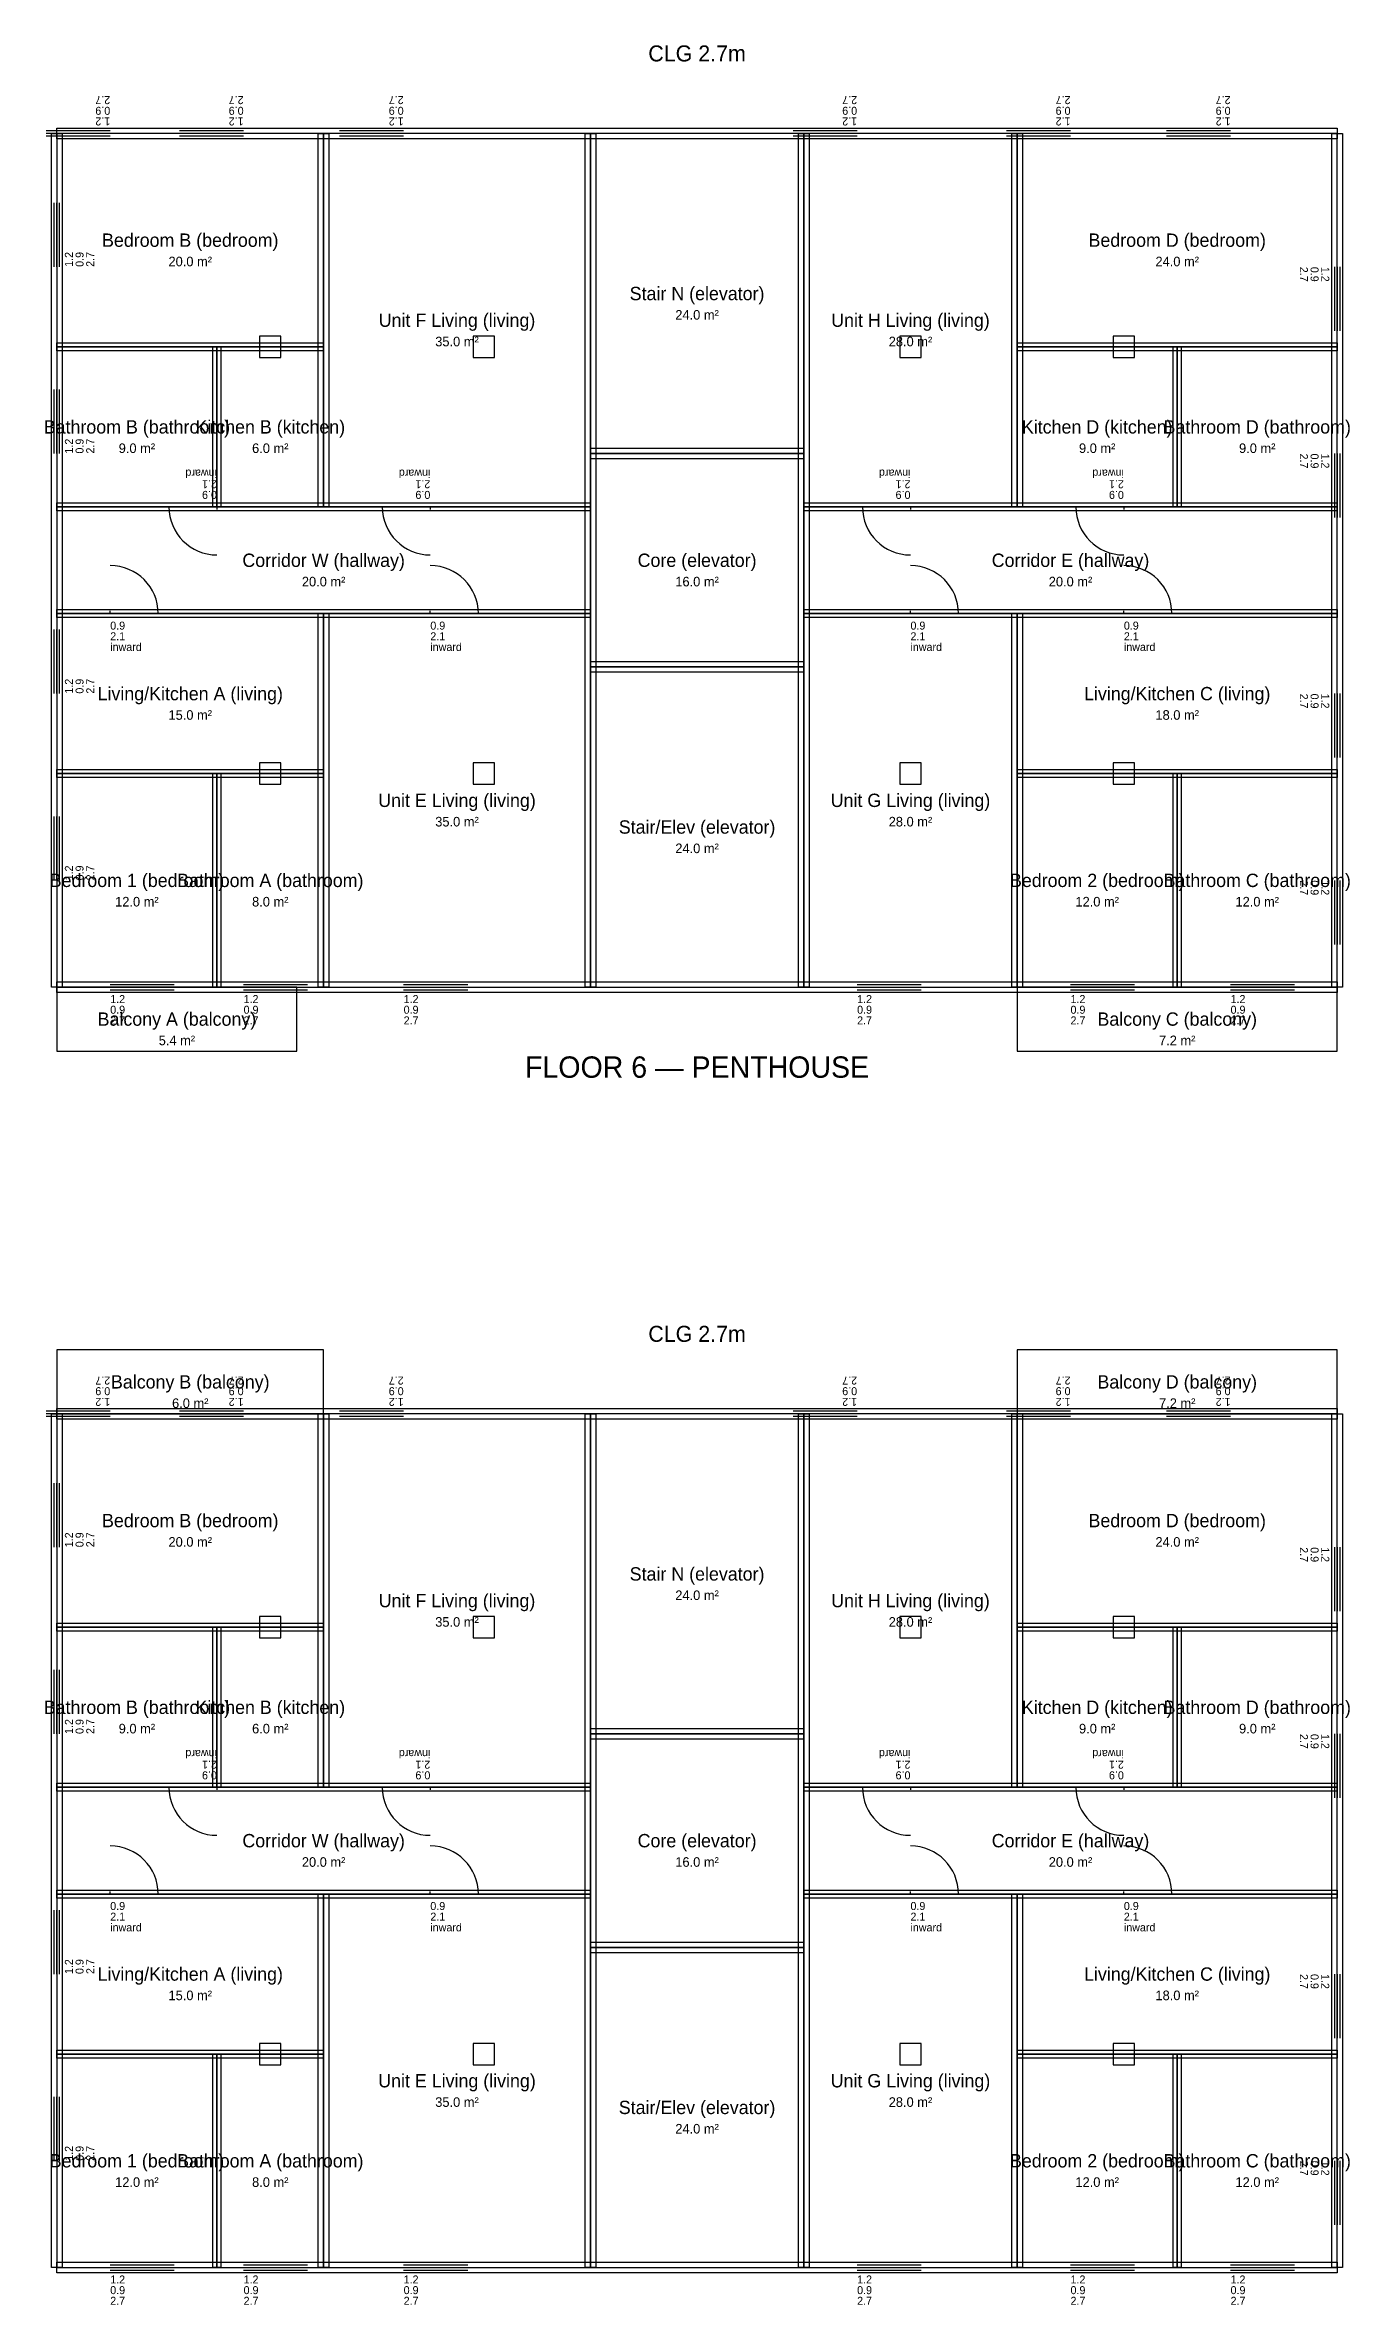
# Model space of a CAD drawing. Header units: metres. Extents: x 0 to 24, y -5 to 138.
# Drawn here: x -0.22 to 24.24, y 95.3 to 137.65 of the extents above; entities that cross this region are included whole.
import ezdxf
from ezdxf.enums import TextEntityAlignment as Align

# ---------------------------------------------------------------- set-up
doc = ezdxf.new("R2010")
doc.units = ezdxf.units.M
for name, color, linetype in [('A-ANNO-CLG', 9, 'Continuous'), ('A-ANNO-FLOR', 7, 'Continuous'), ('A-BALCONY', 6, 'Continuous'), ('A-DOOR', 1, 'Continuous'), ('A-ROOM-AREA', 2, 'Continuous'), ('A-ROOM-BDRY', 3, 'Continuous'), ('A-ROOM-NAME', 2, 'Continuous'), ('A-WALL-EXTR', 7, 'Continuous'), ('A-WALL-PART', 8, 'Continuous'), ('A-WALL-STRC', 5, 'Continuous'), ('A-WINDOW', 4, 'Continuous'), ('S-COLS', 5, 'Continuous')]:
    doc.layers.add(name, color=color, linetype=linetype)

# ---------------------------------------------------------------- blocks, each defined once
blk = doc.blocks.new('WINDOW-STD')
at = {"layer": 'A-WINDOW'}
for p, q in [((0, 0.05), (1.2, 0.05)), ((0, -0.05), (1.2, -0.05))]:
    blk.add_line(p, q, dxfattribs=at)
at = {"layer": 'A-WINDOW', "color": 4}
blk.add_line((0, 0), (1.2, 0), dxfattribs=at)
at = {"layer": 'A-WINDOW'}
for tag, p in [('WIDTH_M', (0, -0.3)), ('SILL_HEIGHT_M', (0, -0.5)), ('HEAD_HEIGHT_M', (0, -0.7))]:
    blk.add_attdef(tag, p, '', height=0.15, dxfattribs=at)
blk = doc.blocks.new('DOOR-SINGLE')
at = {"layer": 'A-DOOR'}
for q in [(0, 0.05), (0.9, 0)]:
    blk.add_line((0, 0), q, dxfattribs=at)
blk.add_arc((0, 0), 0.9, 0, 90, dxfattribs=at)
for tag, p in [('WIDTH_M', (0, -0.3)), ('HEAD_HEIGHT_M', (0, -0.5)), ('SWING', (0, -0.7))]:
    blk.add_attdef(tag, p, '', height=0.15, dxfattribs=at)

msp = doc.modelspace()

# ---------------------------------------------------------------- linework, layer by layer
at = {"layer": 'A-BALCONY'}
for points in [[(0, 118.8), (4.5, 118.8), (4.5, 120), (0, 120)], [(18, 118.8), (24, 118.8), (24, 120), (18, 120)], [(0, 112), (5, 112), (5, 113.2), (0, 113.2)], [(18, 112), (24, 112), (24, 113.2), (18, 113.2)]]:
    msp.add_lwpolyline(points, close=True, dxfattribs=at)
at = {"layer": 'A-ROOM-BDRY'}
for points in [[(0, 132), (5, 132), (5, 136), (0, 136)], [(5, 129), (10, 129), (10, 136), (5, 136)], [(10, 130), (14, 130), (14, 136), (10, 136)], [(14, 129), (18, 129), (18, 136), (14, 136)], [(18, 132), (24, 132), (24, 136), (18, 136)], [(0, 129), (3, 129), (3, 132), (0, 132)], [(3, 129), (5, 129), (5, 132), (3, 132)], [(18, 129), (21, 129), (21, 132), (18, 132)], [(21, 129), (24, 129), (24, 132), (21, 132)], [(10, 126), (14, 126), (14, 130), (10, 130)], [(0, 127), (10, 127), (10, 129), (0, 129)], [(14, 127), (24, 127), (24, 129), (14, 129)], [(0, 124), (5, 124), (5, 127), (0, 127)], [(5, 120), (10, 120), (10, 127), (5, 127)], [(14, 120), (18, 120), (18, 127), (14, 127)], [(18, 124), (24, 124), (24, 127), (18, 127)], [(10, 120), (14, 120), (14, 126), (10, 126)], [(0, 120), (3, 120), (3, 124), (0, 124)], [(3, 120), (5, 120), (5, 124), (3, 124)], [(18, 120), (21, 120), (21, 124), (18, 124)], [(21, 120), (24, 120), (24, 124), (21, 124)], [(0, 118.8), (4.5, 118.8), (4.5, 120), (0, 120)], [(18, 118.8), (24, 118.8), (24, 120), (18, 120)], [(0, 112), (5, 112), (5, 113.2), (0, 113.2)], [(18, 112), (24, 112), (24, 113.2), (18, 113.2)], [(0, 108), (5, 108), (5, 112), (0, 112)], [(5, 105), (10, 105), (10, 112), (5, 112)], [(10, 106), (14, 106), (14, 112), (10, 112)], [(14, 105), (18, 105), (18, 112), (14, 112)], [(18, 108), (24, 108), (24, 112), (18, 112)], [(0, 105), (3, 105), (3, 108), (0, 108)], [(3, 105), (5, 105), (5, 108), (3, 108)], [(18, 105), (21, 105), (21, 108), (18, 108)], [(21, 105), (24, 105), (24, 108), (21, 108)], [(10, 102), (14, 102), (14, 106), (10, 106)], [(0, 103), (10, 103), (10, 105), (0, 105)], [(14, 103), (24, 103), (24, 105), (14, 105)], [(0, 100), (5, 100), (5, 103), (0, 103)], [(5, 96), (10, 96), (10, 103), (5, 103)], [(14, 96), (18, 96), (18, 103), (14, 103)], [(18, 100), (24, 100), (24, 103), (18, 103)], [(10, 96), (14, 96), (14, 102), (10, 102)], [(0, 96), (3, 96), (3, 100), (0, 100)], [(3, 96), (5, 96), (5, 100), (3, 100)], [(18, 96), (21, 96), (21, 100), (18, 100)], [(21, 96), (24, 96), (24, 100), (21, 100)]]:
    msp.add_lwpolyline(points, close=True, dxfattribs=at)
at = {"layer": 'A-WALL-EXTR'}
for points in [[(0.1, 136), (0.1, 120), (-0.1, 120), (-0.1, 136)], [(24, 135.9), (0, 135.9), (0, 136.1), (24, 136.1)], [(23.9, 120), (23.9, 136), (24.1, 136), (24.1, 120)], [(0, 120.1), (24, 120.1), (24, 119.9), (0, 119.9)], [(0.1, 112), (0.1, 96), (-0.1, 96), (-0.1, 112)], [(24, 111.9), (0, 111.9), (0, 112.1), (24, 112.1)], [(23.9, 96), (23.9, 112), (24.1, 112), (24.1, 96)], [(0, 96.1), (24, 96.1), (24, 95.9), (0, 95.9)]]:
    msp.add_lwpolyline(points, close=True, dxfattribs=at)
at = {"layer": 'A-WALL-PART'}
for points in [[(0, 132.075), (5, 132.075), (5, 131.925), (0, 131.925)], [(2.925, 129), (2.925, 132), (3.075, 132), (3.075, 129)], [(18, 132.075), (24, 132.075), (24, 131.925), (18, 131.925)], [(20.925, 129), (20.925, 132), (21.075, 132), (21.075, 129)], [(0, 129.075), (10, 129.075), (10, 128.925), (0, 128.925)], [(14, 129.075), (24, 129.075), (24, 128.925), (14, 128.925)], [(0, 127.075), (10, 127.075), (10, 126.925), (0, 126.925)], [(14, 127.075), (24, 127.075), (24, 126.925), (14, 126.925)], [(0, 124.075), (5, 124.075), (5, 123.925), (0, 123.925)], [(2.925, 120), (2.925, 124), (3.075, 124), (3.075, 120)], [(18, 124.075), (24, 124.075), (24, 123.925), (18, 123.925)], [(20.925, 120), (20.925, 124), (21.075, 124), (21.075, 120)], [(0, 108.075), (5, 108.075), (5, 107.925), (0, 107.925)], [(18, 108.075), (24, 108.075), (24, 107.925), (18, 107.925)], [(2.925, 105), (2.925, 108), (3.075, 108), (3.075, 105)], [(20.925, 105), (20.925, 108), (21.075, 108), (21.075, 105)], [(0, 105.075), (10, 105.075), (10, 104.925), (0, 104.925)], [(14, 105.075), (24, 105.075), (24, 104.925), (14, 104.925)], [(0, 103.075), (10, 103.075), (10, 102.925), (0, 102.925)], [(14, 103.075), (24, 103.075), (24, 102.925), (14, 102.925)], [(0, 100.075), (5, 100.075), (5, 99.925), (0, 99.925)], [(2.925, 96), (2.925, 100), (3.075, 100), (3.075, 96)], [(18, 100.075), (24, 100.075), (24, 99.925), (18, 99.925)], [(20.925, 96), (20.925, 100), (21.075, 100), (21.075, 96)]]:
    msp.add_lwpolyline(points, close=True, dxfattribs=at)
at = {"layer": 'A-WALL-STRC'}
for points in [[(4.9, 129), (4.9, 136), (5.1, 136), (5.1, 129)], [(9.9, 120), (9.9, 136), (10.1, 136), (10.1, 120)], [(13.9, 120), (13.9, 136), (14.1, 136), (14.1, 120)], [(17.9, 129), (17.9, 136), (18.1, 136), (18.1, 129)], [(10, 130.1), (14, 130.1), (14, 129.9), (10, 129.9)], [(4.9, 120), (4.9, 127), (5.1, 127), (5.1, 120)], [(17.9, 120), (17.9, 127), (18.1, 127), (18.1, 120)], [(10, 126.1), (14, 126.1), (14, 125.9), (10, 125.9)], [(4.9, 105), (4.9, 112), (5.1, 112), (5.1, 105)], [(9.9, 96), (9.9, 112), (10.1, 112), (10.1, 96)], [(13.9, 96), (13.9, 112), (14.1, 112), (14.1, 96)], [(17.9, 105), (17.9, 112), (18.1, 112), (18.1, 105)], [(10, 106.1), (14, 106.1), (14, 105.9), (10, 105.9)], [(4.9, 96), (4.9, 103), (5.1, 103), (5.1, 96)], [(17.9, 96), (17.9, 103), (18.1, 103), (18.1, 96)], [(10, 102.1), (14, 102.1), (14, 101.9), (10, 101.9)]]:
    msp.add_lwpolyline(points, close=True, dxfattribs=at)
at = {"layer": 'S-COLS'}
for points in [[(3.8, 131.8), (4.2, 131.8), (4.2, 132.2), (3.8, 132.2)], [(7.8, 131.8), (8.2, 131.8), (8.2, 132.2), (7.8, 132.2)], [(15.8, 131.8), (16.2, 131.8), (16.2, 132.2), (15.8, 132.2)], [(19.8, 131.8), (20.2, 131.8), (20.2, 132.2), (19.8, 132.2)], [(3.8, 123.8), (4.2, 123.8), (4.2, 124.2), (3.8, 124.2)], [(7.8, 123.8), (8.2, 123.8), (8.2, 124.2), (7.8, 124.2)], [(15.8, 123.8), (16.2, 123.8), (16.2, 124.2), (15.8, 124.2)], [(19.8, 123.8), (20.2, 123.8), (20.2, 124.2), (19.8, 124.2)], [(3.8, 107.8), (4.2, 107.8), (4.2, 108.2), (3.8, 108.2)], [(7.8, 107.8), (8.2, 107.8), (8.2, 108.2), (7.8, 108.2)], [(15.8, 107.8), (16.2, 107.8), (16.2, 108.2), (15.8, 108.2)], [(19.8, 107.8), (20.2, 107.8), (20.2, 108.2), (19.8, 108.2)], [(3.8, 99.8), (4.2, 99.8), (4.2, 100.2), (3.8, 100.2)], [(7.8, 99.8), (8.2, 99.8), (8.2, 100.2), (7.8, 100.2)], [(15.8, 99.8), (16.2, 99.8), (16.2, 100.2), (15.8, 100.2)], [(19.8, 99.8), (20.2, 99.8), (20.2, 100.2), (19.8, 100.2)]]:
    msp.add_lwpolyline(points, close=True, dxfattribs=at)

# ---------------------------------------------------------------- block references
at = {"layer": 'A-DOOR', "rotation": 180}
for p in [(3, 129), (7, 129), (16, 129), (20, 129), (3, 105), (7, 105), (16, 105), (20, 105)]:
    msp.add_blockref('DOOR-SINGLE', p, dxfattribs=at).add_auto_attribs({'WIDTH_M': '0.9', 'HEAD_HEIGHT_M': '2.1', 'SWING': 'inward'})
at = {"layer": 'A-DOOR'}
for p in [(1, 127), (7, 127), (16, 127), (20, 127), (1, 103), (7, 103), (16, 103), (20, 103)]:
    msp.add_blockref('DOOR-SINGLE', p, dxfattribs=at).add_auto_attribs({'WIDTH_M': '0.9', 'HEAD_HEIGHT_M': '2.1', 'SWING': 'inward'})
at = {"layer": 'A-WINDOW'}
for p, rotation in [((1, 136), 180), ((3.5, 136), 180), ((6.5, 136), 180), ((15, 136), 180), ((19, 136), 180), ((22, 136), 180), ((0, 133.5), 90), ((24, 133.5), 270), ((0, 130), 90), ((24, 130), 270), ((0, 125.5), 90), ((24, 125.5), 270), ((0, 122), 90), ((24, 122), 270), ((1, 112), 180), ((3.5, 112), 180), ((6.5, 112), 180), ((15, 112), 180), ((19, 112), 180), ((22, 112), 180), ((0, 109.5), 90), ((24, 109.5), 270), ((0, 106), 90), ((24, 106), 270), ((0, 101.5), 90), ((24, 101.5), 270), ((0, 98), 90), ((24, 98), 270)]:
    msp.add_blockref('WINDOW-STD', p, dxfattribs=dict(at, rotation=rotation)).add_auto_attribs({'WIDTH_M': '1.2', 'SILL_HEIGHT_M': '0.9', 'HEAD_HEIGHT_M': '2.7'})
for p in [(1, 120), (3.5, 120), (6.5, 120), (15, 120), (19, 120), (22, 120), (1, 96), (3.5, 96), (6.5, 96), (15, 96), (19, 96), (22, 96)]:
    msp.add_blockref('WINDOW-STD', p, dxfattribs=at).add_auto_attribs({'WIDTH_M': '1.2', 'SILL_HEIGHT_M': '0.9', 'HEAD_HEIGHT_M': '2.7'})

# ---------------------------------------------------------------- texts
at = {"layer": 'A-ANNO-CLG'}
for p in [(12, 137.5), (12, 113.5)]:
    msp.add_text('CLG 2.7m', height=0.3, dxfattribs=at).set_placement(p, align=Align.MIDDLE_CENTER)
at = {"layer": 'A-ANNO-FLOR'}
msp.add_text('FLOOR 6 — PENTHOUSE', height=0.4, dxfattribs=at).set_placement((12, 118.5), align=Align.MIDDLE_CENTER)
at = {"layer": 'A-ROOM-AREA'}
for s, p in [('20.0 m²', (2.5, 133.6)), ('24.0 m²', (21, 133.6)), ('24.0 m²', (12, 132.6)), ('35.0 m²', (7.5, 132.1)), ('28.0 m²', (16, 132.1)), ('9.0 m²', (1.5, 130.1)), ('6.0 m²', (4, 130.1)), ('9.0 m²', (19.5, 130.1)), ('9.0 m²', (22.5, 130.1)), ('20.0 m²', (5, 127.6)), ('16.0 m²', (12, 127.6)), ('20.0 m²', (19, 127.6)), ('15.0 m²', (2.5, 125.1)), ('18.0 m²', (21, 125.1)), ('35.0 m²', (7.5, 123.1)), ('28.0 m²', (16, 123.1)), ('24.0 m²', (12, 122.6)), ('12.0 m²', (1.5, 121.6)), ('8.0 m²', (4, 121.6)), ('12.0 m²', (19.5, 121.6)), ('12.0 m²', (22.5, 121.6)), ('5.4 m²', (2.25, 119)), ('7.2 m²', (21, 119)), ('6.0 m²', (2.5, 112.2)), ('7.2 m²', (21, 112.2)), ('20.0 m²', (2.5, 109.6)), ('24.0 m²', (21, 109.6)), ('24.0 m²', (12, 108.6)), ('35.0 m²', (7.5, 108.1)), ('28.0 m²', (16, 108.1)), ('9.0 m²', (1.5, 106.1)), ('6.0 m²', (4, 106.1)), ('9.0 m²', (19.5, 106.1)), ('9.0 m²', (22.5, 106.1)), ('20.0 m²', (5, 103.6)), ('16.0 m²', (12, 103.6)), ('20.0 m²', (19, 103.6)), ('15.0 m²', (2.5, 101.1)), ('18.0 m²', (21, 101.1)), ('35.0 m²', (7.5, 99.1)), ('28.0 m²', (16, 99.1)), ('24.0 m²', (12, 98.6)), ('12.0 m²', (1.5, 97.6)), ('8.0 m²', (4, 97.6)), ('12.0 m²', (19.5, 97.6)), ('12.0 m²', (22.5, 97.6))]:
    msp.add_text(s, height=0.18, dxfattribs=at).set_placement(p, align=Align.MIDDLE_CENTER)
at = {"layer": 'A-ROOM-NAME'}
for s, p in [('Bedroom B (bedroom)', (2.5, 134)), ('Bedroom D (bedroom)', (21, 134)), ('Stair N (elevator)', (12, 133)), ('Unit F Living (living)', (7.5, 132.5)), ('Unit H Living (living)', (16, 132.5)), ('Bathroom B (bathroom)', (1.5, 130.5)), ('Kitchen B (kitchen)', (4, 130.5)), ('Kitchen D (kitchen)', (19.5, 130.5)), ('Bathroom D (bathroom)', (22.5, 130.5)), ('Corridor W (hallway)', (5, 128)), ('Core (elevator)', (12, 128)), ('Corridor E (hallway)', (19, 128)), ('Living/Kitchen A (living)', (2.5, 125.5)), ('Living/Kitchen C (living)', (21, 125.5)), ('Unit E Living (living)', (7.5, 123.5)), ('Unit G Living (living)', (16, 123.5)), ('Stair/Elev (elevator)', (12, 123)), ('Bedroom 1 (bedroom)', (1.5, 122)), ('Bathroom A (bathroom)', (4, 122)), ('Bedroom 2 (bedroom)', (19.5, 122)), ('Bathroom C (bathroom)', (22.5, 122)), ('Balcony A (balcony)', (2.25, 119.4)), ('Balcony C (balcony)', (21, 119.4)), ('Balcony B (balcony)', (2.5, 112.6)), ('Balcony D (balcony)', (21, 112.6)), ('Bedroom B (bedroom)', (2.5, 110)), ('Bedroom D (bedroom)', (21, 110)), ('Stair N (elevator)', (12, 109)), ('Unit F Living (living)', (7.5, 108.5)), ('Unit H Living (living)', (16, 108.5)), ('Bathroom B (bathroom)', (1.5, 106.5)), ('Kitchen B (kitchen)', (4, 106.5)), ('Kitchen D (kitchen)', (19.5, 106.5)), ('Bathroom D (bathroom)', (22.5, 106.5)), ('Corridor W (hallway)', (5, 104)), ('Core (elevator)', (12, 104)), ('Corridor E (hallway)', (19, 104)), ('Living/Kitchen A (living)', (2.5, 101.5)), ('Living/Kitchen C (living)', (21, 101.5)), ('Unit E Living (living)', (7.5, 99.5)), ('Unit G Living (living)', (16, 99.5)), ('Stair/Elev (elevator)', (12, 99)), ('Bedroom 1 (bedroom)', (1.5, 98)), ('Bathroom A (bathroom)', (4, 98)), ('Bedroom 2 (bedroom)', (19.5, 98)), ('Bathroom C (bathroom)', (22.5, 98))]:
    msp.add_text(s, height=0.25, dxfattribs=at).set_placement(p, align=Align.MIDDLE_CENTER)

doc.saveas('drawing.dxf')
